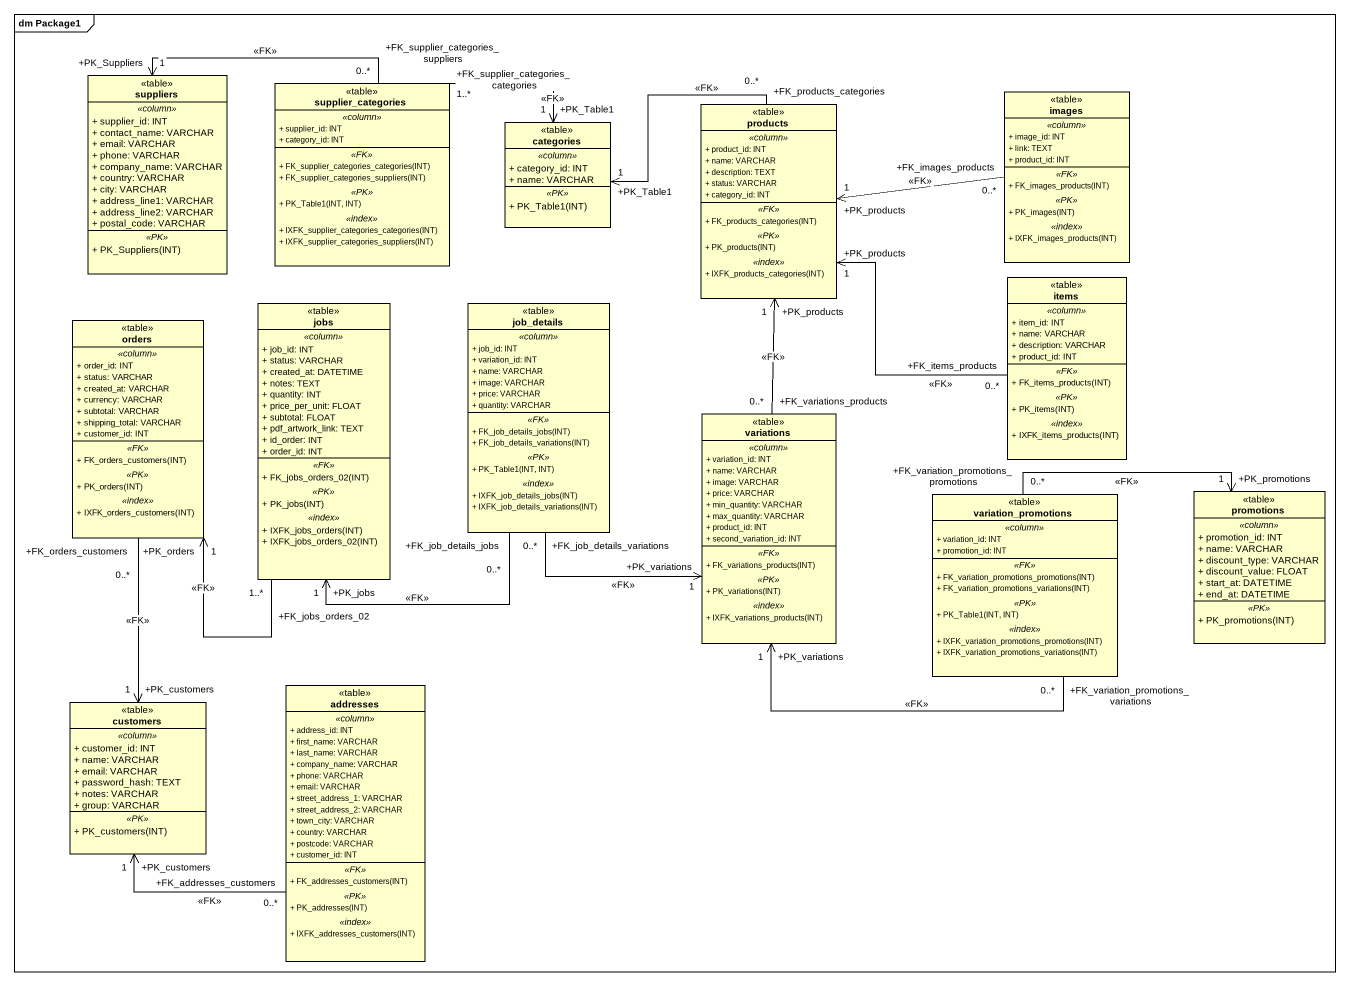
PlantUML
@startuml
mainframe dm Package1
hide circle
hide empty members
skinparam classAttributeIconSize 0
class suppliers <<table>> {
  .. <<column>> ..
  + supplier_id: INT
  + contact_name: VARCHAR
  + email: VARCHAR
  + phone: VARCHAR
  + company_name: VARCHAR
  + country: VARCHAR
  + city: VARCHAR
  + address_line1: VARCHAR
  + address_line2: VARCHAR
  + postal_code: VARCHAR
  .. <<PK>> ..
  + PK_Suppliers(INT)
}
class supplier_categories <<table>> {
  .. <<column>> ..
  + supplier_id: INT
  + category_id: INT
  .. <<FK>> ..
  + FK_supplier_categories_categories(INT)
  + FK_supplier_categories_suppliers(INT)
  .. <<PK>> ..
  + PK_Table1(INT, INT)
  .. <<index>> ..
  + IXFK_supplier_categories_categories(INT)
  + IXFK_supplier_categories_suppliers(INT)
}
class images <<table>> {
  .. <<column>> ..
  + image_id: INT
  + link: TEXT
  + product_id: INT
  .. <<FK>> ..
  + FK_images_products(INT)
  .. <<PK>> ..
  + PK_images(INT)
  .. <<index>> ..
  + IXFK_images_products(INT)
}
class categories <<table>> {
  .. <<column>> ..
  + category_id: INT
  + name: VARCHAR
  .. <<PK>> ..
  + PK_Table1(INT)
}
class products <<table>> {
  .. <<column>> ..
  + product_id: INT
  + name: VARCHAR
  + description: TEXT
  + status: VARCHAR
  + category_id: INT
  .. <<FK>> ..
  + FK_products_categories(INT)
  .. <<PK>> ..
  + PK_products(INT)
  .. <<index>> ..
  + IXFK_products_categories(INT)
}
class jobs <<table>> {
  .. <<column>> ..
  + job_id: INT
  + status: VARCHAR
  + created_at: DATETIME
  + notes: TEXT
  + quantity: INT
  + price_per_unit: FLOAT
  + subtotal: FLOAT
  + pdf_artwork_link: TEXT
  + id_order: INT
  + order_id: INT
  .. <<FK>> ..
  + FK_jobs_orders_02(INT)
  .. <<PK>> ..
  + PK_jobs(INT)
  .. <<index>> ..
  + IXFK_jobs_orders(INT)
  + IXFK_jobs_orders_02(INT)
}
class job_details <<table>> {
  .. <<column>> ..
  + job_id: INT
  + variation_id: INT
  + name: VARCHAR
  + image: VARCHAR
  + price: VARCHAR
  + quantity: VARCHAR
  .. <<FK>> ..
  + FK_job_details_jobs(INT)
  + FK_job_details_variations(INT)
  .. <<PK>> ..
  + PK_Table1(INT, INT)
  .. <<index>> ..
  + IXFK_job_details_jobs(INT)
  + IXFK_job_details_variations(INT)
}
class items <<table>> {
  .. <<column>> ..
  + item_id: INT
  + name: VARCHAR
  + description: VARCHAR
  + product_id: INT
  .. <<FK>> ..
  + FK_items_products(INT)
  .. <<PK>> ..
  + PK_items(INT)
  .. <<index>> ..
  + IXFK_items_products(INT)
}
class orders <<table>> {
  .. <<column>> ..
  + order_id: INT
  + status: VARCHAR
  + created_at: VARCHAR
  + currency: VARCHAR
  + subtotal: VARCHAR
  + shipping_total: VARCHAR
  + customer_id: INT
  .. <<FK>> ..
  + FK_orders_customers(INT)
  .. <<PK>> ..
  + PK_orders(INT)
  .. <<index>> ..
  + IXFK_orders_customers(INT)
}
class variations <<table>> {
  .. <<column>> ..
  + variation_id: INT
  + name: VARCHAR
  + image: VARCHAR
  + price: VARCHAR
  + min_quantity: VARCHAR
  + max_quantity: VARCHAR
  + product_id: INT
  + second_variation_id: INT
  .. <<FK>> ..
  + FK_variations_products(INT)
  .. <<PK>> ..
  + PK_variations(INT)
  .. <<index>> ..
  + IXFK_variations_products(INT)
}
class variation_promotions <<table>> {
  .. <<column>> ..
  + variation_id: INT
  + promotion_id: INT
  .. <<FK>> ..
  + FK_variation_promotions_promotions(INT)
  + FK_variation_promotions_variations(INT)
  .. <<PK>> ..
  + PK_Table1(INT, INT)
  .. <<index>> ..
  + IXFK_variation_promotions_promotions(INT)
  + IXFK_variation_promotions_variations(INT)
}
class promotions <<table>> {
  .. <<column>> ..
  + promotion_id: INT
  + name: VARCHAR
  + discount_type: VARCHAR
  + discount_value: FLOAT
  + start_at: DATETIME
  + end_at: DATETIME
  .. <<PK>> ..
  + PK_promotions(INT)
}
class customers <<table>> {
  .. <<column>> ..
  + customer_id: INT
  + name: VARCHAR
  + email: VARCHAR
  + password_hash: TEXT
  + notes: VARCHAR
  + group: VARCHAR
  .. <<PK>> ..
  + PK_customers(INT)
}
class addresses <<table>> {
  .. <<column>> ..
  + address_id: INT
  + first_name: VARCHAR
  + last_name: VARCHAR
  + company_name: VARCHAR
  + phone: VARCHAR
  + email: VARCHAR
  + street_address_1: VARCHAR
  + street_address_2: VARCHAR
  + town_city: VARCHAR
  + country: VARCHAR
  + postcode: VARCHAR
  + customer_id: INT
  .. <<FK>> ..
  + FK_addresses_customers(INT)
  .. <<PK>> ..
  + PK_addresses(INT)
  .. <<index>> ..
  + IXFK_addresses_customers(INT)
}
supplier_categories "+FK_supplier_categories_suppliers\n0..*" -left-> "+PK_Suppliers\n1" suppliers : <<FK>>
supplier_categories "+FK_supplier_categories_categories\n1..*" -right-> "+PK_Table1\n1" categories : <<FK>>
images "+FK_images_products\n0..*" -left-> "+PK_products\n1" products : <<FK>>
products "+FK_products_categories\n0..*" -left-> "+PK_Table1\n1" categories : <<FK>>
jobs "+FK_jobs_orders_02\n1..*" -left-> "+PK_orders\n1" orders : <<FK>>
job_details "+FK_job_details_jobs\n0..*" -left-> "+PK_jobs\n1" jobs : <<FK>>
job_details "+FK_job_details_variations\n0..*" -right-> "+PK_variations\n1" variations : <<FK>>
items "+FK_items_products\n0..*" -left-> "+PK_products\n1" products : <<FK>>
orders "+FK_orders_customers\n0..*" --> "+PK_customers\n1" customers : <<FK>>
variations "+FK_variations_products\n0..*" -up-> "+PK_products\n1" products : <<FK>>
variation_promotions "+FK_variation_promotions_variations\n0..*" -left-> "+PK_variations\n1" variations : <<FK>>
variation_promotions "+FK_variation_promotions_promotions\n0..*" -right-> "+PK_promotions\n1" promotions : <<FK>>
addresses "+FK_addresses_customers\n0..*" -left-> "+PK_customers\n1" customers : <<FK>>
@enduml
